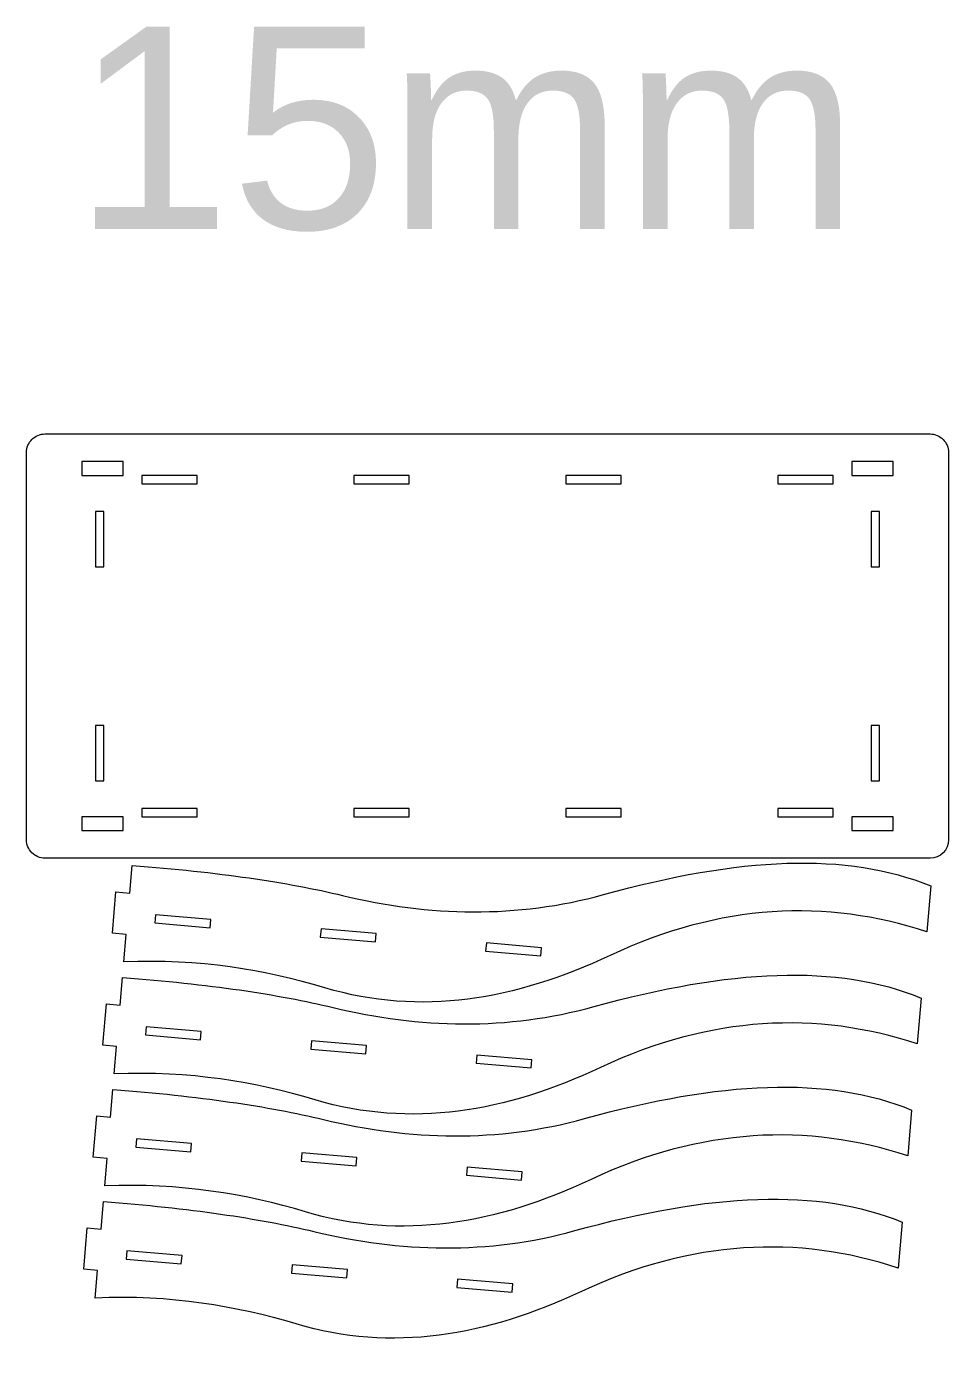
# Model space of a CAD drawing. Header units: millimetres. Extents: x -2836 to 4063, y -800 to 758.
# Drawn here: x 3063 to 4063, y -680 to 758 of the extents above; entities that cross this region are included whole.
import ezdxf

# ---------------------------------------------------------------- set-up
doc = ezdxf.new("R2010")
doc.units = ezdxf.units.MM
doc.header["$MEASUREMENT"] = 0
doc.layers.add('Layer 1', color=7, linetype='Continuous')
doc.styles.add('0', font='arial.ttf', dxfattribs={"height": 1})

msp = doc.modelspace()

# ---------------------------------------------------------------- linework, layer by layer
at = {"layer": 'Layer 1', "color": 250, "lineweight": 20}
for points, knots in [([(4042.5158, 316.3391), (4042.5158, 316.3391), (3082.5158, 316.3391), (3082.5158, 316.3391), (3082.5158, 316.3391), (3077.2115, 316.3391), (3072.1244, 314.232), (3068.3737, 310.4812), (3068.3737, 310.4812), (3064.6229, 306.7305), (3062.5158, 301.6434), (3062.5158, 296.3391), (3062.5158, 296.3391), (3062.5158, 296.3391), (3062.5158, -123.6609), (3062.5158, -123.6609), (3062.5158, -123.6609), (3062.5158, -128.9652), (3064.6229, -134.0523), (3068.3737, -137.803), (3068.3737, -137.803), (3072.1244, -141.5538), (3077.2115, -143.6609), (3082.5158, -143.6609), (3082.5158, -143.6609), (3082.5158, -143.6609), (4042.5158, -143.6609), (4042.5158, -143.6609), (4042.5158, -143.6609), (4053.5615, -143.6609), (4062.5157, -134.7067), (4062.5158, -123.6609), (4062.5158, -123.6609), (4062.5158, -123.6609), (4062.5158, 296.3391), (4062.5158, 296.3391), (4062.5158, 296.3391), (4062.5158, 301.6434), (4060.4087, 306.7305), (4056.6579, 310.4812), (4056.6579, 310.4812), (4052.9072, 314.232), (4047.8201, 316.3391), (4042.5158, 316.3391)], [0, 0, 0, 0, 0.083333333, 0.083333333, 0.083333333, 0.083333333, 0.166666667, 0.166666667, 0.166666667, 0.166666667, 0.25, 0.25, 0.25, 0.25, 0.333333333, 0.333333333, 0.333333333, 0.333333333, 0.416666667, 0.416666667, 0.416666667, 0.416666667, 0.5, 0.5, 0.5, 0.5, 0.583333333, 0.583333333, 0.583333333, 0.583333333, 0.666666667, 0.666666667, 0.666666667, 0.666666667, 0.75, 0.75, 0.75, 0.75, 0.833333333, 0.833333333, 0.833333333, 0.833333333, 1, 1, 1, 1]), ([(3167.5158, 286.3391), (3167.5158, 286.3391), (3167.5158, 271.3391), (3167.5158, 271.3391), (3167.5158, 271.3391), (3167.5158, 271.3391), (3122.5158, 271.3391), (3122.5158, 271.3391), (3122.5158, 271.3391), (3122.5158, 271.3391), (3122.5158, 286.3391), (3122.5158, 286.3391), (3122.5158, 286.3391), (3122.5158, 286.3391), (3167.5158, 286.3391), (3167.5158, 286.3391)], [0, 0, 0, 0, 0.2, 0.2, 0.2, 0.2, 0.4, 0.4, 0.4, 0.4, 0.6, 0.6, 0.6, 0.6, 1, 1, 1, 1]), ([(4002.5158, 271.3391), (4002.5158, 271.3391), (3957.5158, 271.3391), (3957.5158, 271.3391), (3957.5158, 271.3391), (3957.5158, 271.3391), (3957.5158, 286.3391), (3957.5158, 286.3391), (3957.5158, 286.3391), (3957.5158, 286.3391), (4002.5158, 286.3391), (4002.5158, 286.3391), (4002.5158, 286.3391), (4002.5158, 286.3391), (4002.5158, 271.3391), (4002.5158, 271.3391)], [0, 0, 0, 0, 0.2, 0.2, 0.2, 0.2, 0.4, 0.4, 0.4, 0.4, 0.6, 0.6, 0.6, 0.6, 1, 1, 1, 1]), ([(3247.5158, 262.3391), (3247.5158, 262.3391), (3187.5158, 262.3391), (3187.5158, 262.3391), (3187.5158, 262.3391), (3187.5158, 262.3391), (3187.5158, 271.3391), (3187.5158, 271.3391), (3187.5158, 271.3391), (3187.5158, 271.3391), (3247.5158, 271.3391), (3247.5158, 271.3391), (3247.5158, 271.3391), (3247.5158, 271.3391), (3247.5158, 262.3391), (3247.5158, 262.3391)], [0, 0, 0, 0, 0.2, 0.2, 0.2, 0.2, 0.4, 0.4, 0.4, 0.4, 0.6, 0.6, 0.6, 0.6, 1, 1, 1, 1]), ([(3477.5158, 271.3391), (3477.5158, 271.3391), (3477.5158, 262.3391), (3477.5158, 262.3391), (3477.5158, 262.3391), (3477.5158, 262.3391), (3417.5158, 262.3391), (3417.5158, 262.3391), (3417.5158, 262.3391), (3417.5158, 262.3391), (3417.5158, 271.3391), (3417.5158, 271.3391), (3417.5158, 271.3391), (3417.5158, 271.3391), (3477.5158, 271.3391), (3477.5158, 271.3391)], [0, 0, 0, 0, 0.2, 0.2, 0.2, 0.2, 0.4, 0.4, 0.4, 0.4, 0.6, 0.6, 0.6, 0.6, 1, 1, 1, 1]), ([(3707.5158, 262.3391), (3707.5158, 262.3391), (3647.5158, 262.3391), (3647.5158, 262.3391), (3647.5158, 262.3391), (3647.5158, 262.3391), (3647.5158, 271.3391), (3647.5158, 271.3391), (3647.5158, 271.3391), (3647.5158, 271.3391), (3707.5158, 271.3391), (3707.5158, 271.3391), (3707.5158, 271.3391), (3707.5158, 271.3391), (3707.5158, 262.3391), (3707.5158, 262.3391)], [0, 0, 0, 0, 0.2, 0.2, 0.2, 0.2, 0.4, 0.4, 0.4, 0.4, 0.6, 0.6, 0.6, 0.6, 1, 1, 1, 1]), ([(3937.5158, 262.3391), (3937.5158, 262.3391), (3877.5158, 262.3391), (3877.5158, 262.3391), (3877.5158, 262.3391), (3877.5158, 262.3391), (3877.5158, 271.3391), (3877.5158, 271.3391), (3877.5158, 271.3391), (3877.5158, 271.3391), (3937.5158, 271.3391), (3937.5158, 271.3391), (3937.5158, 271.3391), (3937.5158, 271.3391), (3937.5158, 262.3391), (3937.5158, 262.3391)], [0, 0, 0, 0, 0.2, 0.2, 0.2, 0.2, 0.4, 0.4, 0.4, 0.4, 0.6, 0.6, 0.6, 0.6, 1, 1, 1, 1]), ([(3146.5158, 232.3391), (3146.5158, 232.3391), (3146.5158, 172.3391), (3146.5158, 172.3391), (3146.5158, 172.3391), (3146.5158, 172.3391), (3137.5158, 172.3391), (3137.5158, 172.3391), (3137.5158, 172.3391), (3137.5158, 172.3391), (3137.5158, 232.3391), (3137.5158, 232.3391), (3137.5158, 232.3391), (3137.5158, 232.3391), (3146.5158, 232.3391), (3146.5158, 232.3391)], [0, 0, 0, 0, 0.2, 0.2, 0.2, 0.2, 0.4, 0.4, 0.4, 0.4, 0.6, 0.6, 0.6, 0.6, 1, 1, 1, 1]), ([(3987.5158, 172.3391), (3987.5158, 172.3391), (3978.5158, 172.3391), (3978.5158, 172.3391), (3978.5158, 172.3391), (3978.5158, 172.3391), (3978.5158, 232.3391), (3978.5158, 232.3391), (3978.5158, 232.3391), (3978.5158, 232.3391), (3987.5158, 232.3391), (3987.5158, 232.3391), (3987.5158, 232.3391), (3987.5158, 232.3391), (3987.5158, 172.3391), (3987.5158, 172.3391)], [0, 0, 0, 0, 0.2, 0.2, 0.2, 0.2, 0.4, 0.4, 0.4, 0.4, 0.6, 0.6, 0.6, 0.6, 1, 1, 1, 1]), ([(3137.5158, 0.3391), (3137.5158, 0.3391), (3146.5158, 0.3391), (3146.5158, 0.3391), (3146.5158, 0.3391), (3146.5158, 0.3391), (3146.5158, -59.6609), (3146.5158, -59.6609), (3146.5158, -59.6609), (3146.5158, -59.6609), (3137.5158, -59.6609), (3137.5158, -59.6609), (3137.5158, -59.6609), (3137.5158, -59.6609), (3137.5158, 0.3391), (3137.5158, 0.3391)], [0, 0, 0, 0, 0.2, 0.2, 0.2, 0.2, 0.4, 0.4, 0.4, 0.4, 0.6, 0.6, 0.6, 0.6, 1, 1, 1, 1]), ([(3978.5158, -59.6609), (3978.5158, -59.6609), (3978.5158, 0.3391), (3978.5158, 0.3391), (3978.5158, 0.3391), (3978.5158, 0.3391), (3987.5158, 0.3391), (3987.5158, 0.3391), (3987.5158, 0.3391), (3987.5158, 0.3391), (3987.5158, -59.6609), (3987.5158, -59.6609), (3987.5158, -59.6609), (3987.5158, -59.6609), (3978.5158, -59.6609), (3978.5158, -59.6609)], [0, 0, 0, 0, 0.2, 0.2, 0.2, 0.2, 0.4, 0.4, 0.4, 0.4, 0.6, 0.6, 0.6, 0.6, 1, 1, 1, 1]), ([(3122.5158, -98.6609), (3122.5158, -98.6609), (3167.5158, -98.6609), (3167.5158, -98.6609), (3167.5158, -98.6609), (3167.5158, -98.6609), (3167.5158, -113.6609), (3167.5158, -113.6609), (3167.5158, -113.6609), (3167.5158, -113.6609), (3122.5158, -113.6609), (3122.5158, -113.6609), (3122.5158, -113.6609), (3122.5158, -113.6609), (3122.5158, -98.6609), (3122.5158, -98.6609)], [0, 0, 0, 0, 0.2, 0.2, 0.2, 0.2, 0.4, 0.4, 0.4, 0.4, 0.6, 0.6, 0.6, 0.6, 1, 1, 1, 1]), ([(3187.5158, -89.6609), (3187.5158, -89.6609), (3247.5158, -89.6609), (3247.5158, -89.6609), (3247.5158, -89.6609), (3247.5158, -89.6609), (3247.5158, -98.6609), (3247.5158, -98.6609), (3247.5158, -98.6609), (3247.5158, -98.6609), (3187.5158, -98.6609), (3187.5158, -98.6609), (3187.5158, -98.6609), (3187.5158, -98.6609), (3187.5158, -89.6609), (3187.5158, -89.6609)], [0, 0, 0, 0, 0.2, 0.2, 0.2, 0.2, 0.4, 0.4, 0.4, 0.4, 0.6, 0.6, 0.6, 0.6, 1, 1, 1, 1]), ([(3417.5158, -89.6609), (3417.5158, -89.6609), (3477.5158, -89.6609), (3477.5158, -89.6609), (3477.5158, -89.6609), (3477.5158, -89.6609), (3477.5158, -98.6609), (3477.5158, -98.6609), (3477.5158, -98.6609), (3477.5158, -98.6609), (3417.5158, -98.6609), (3417.5158, -98.6609), (3417.5158, -98.6609), (3417.5158, -98.6609), (3417.5158, -89.6609), (3417.5158, -89.6609)], [0, 0, 0, 0, 0.2, 0.2, 0.2, 0.2, 0.4, 0.4, 0.4, 0.4, 0.6, 0.6, 0.6, 0.6, 1, 1, 1, 1]), ([(3647.5158, -98.6609), (3647.5158, -98.6609), (3647.5158, -89.6609), (3647.5158, -89.6609), (3647.5158, -89.6609), (3647.5158, -89.6609), (3707.5158, -89.6609), (3707.5158, -89.6609), (3707.5158, -89.6609), (3707.5158, -89.6609), (3707.5158, -98.6609), (3707.5158, -98.6609), (3707.5158, -98.6609), (3707.5158, -98.6609), (3647.5158, -98.6609), (3647.5158, -98.6609)], [0, 0, 0, 0, 0.2, 0.2, 0.2, 0.2, 0.4, 0.4, 0.4, 0.4, 0.6, 0.6, 0.6, 0.6, 1, 1, 1, 1]), ([(3877.5158, -89.6609), (3877.5158, -89.6609), (3937.5158, -89.6609), (3937.5158, -89.6609), (3937.5158, -89.6609), (3937.5158, -89.6609), (3937.5158, -98.6609), (3937.5158, -98.6609), (3937.5158, -98.6609), (3937.5158, -98.6609), (3877.5158, -98.6609), (3877.5158, -98.6609), (3877.5158, -98.6609), (3877.5158, -98.6609), (3877.5158, -89.6609), (3877.5158, -89.6609)], [0, 0, 0, 0, 0.2, 0.2, 0.2, 0.2, 0.4, 0.4, 0.4, 0.4, 0.6, 0.6, 0.6, 0.6, 1, 1, 1, 1]), ([(3957.5158, -113.6609), (3957.5158, -113.6609), (3957.5158, -98.6609), (3957.5158, -98.6609), (3957.5158, -98.6609), (3957.5158, -98.6609), (4002.5158, -98.6609), (4002.5158, -98.6609), (4002.5158, -98.6609), (4002.5158, -98.6609), (4002.5158, -113.6609), (4002.5158, -113.6609), (4002.5158, -113.6609), (4002.5158, -113.6609), (3957.5158, -113.6609), (3957.5158, -113.6609)], [0, 0, 0, 0, 0.2, 0.2, 0.2, 0.2, 0.4, 0.4, 0.4, 0.4, 0.6, 0.6, 0.6, 0.6, 1, 1, 1, 1]), ([(3168.1044, -256.1838), (3249.6539, -252.5335), (3321.3058, -264.9545), (3386.0417, -284.2401), (3386.0417, -284.2401), (3490.0637, -315.2294), (3592.6893, -297.4908), (3695.5828, -249.1038), (3695.5828, -249.1038), (3814.7092, -193.0831), (3930.5509, -187.5651), (4039.0484, -223.6381), (4039.0484, -223.6381), (4039.0484, -223.6381), (4043.3103, -173.8201), (4043.3103, -173.8201), (4043.3103, -173.8201), (3952.7704, -136.456), (3835.3406, -142.5172), (3688.4732, -183.1383), (3688.4732, -183.1383), (3594.4815, -209.1349), (3499.2528, -206.7536), (3405.4121, -184.0999), (3405.4121, -184.0999), (3346.2148, -169.8093), (3270.1799, -158.6195), (3177.0545, -151.566), (3177.0545, -151.566), (3177.0545, -151.566), (3174.4973, -181.4568), (3174.4973, -181.4568), (3174.4973, -181.4568), (3174.4973, -181.4568), (3159.5519, -180.1782), (3159.5519, -180.1782), (3159.5519, -180.1782), (3159.5519, -180.1782), (3155.7161, -225.0144), (3155.7161, -225.0144), (3155.7161, -225.0144), (3155.7161, -225.0144), (3170.6615, -226.293), (3170.6615, -226.293), (3170.6615, -226.293), (3170.6615, -226.293), (3168.1044, -256.1838), (3168.1044, -256.1838)], [0, 0, 0, 0, 0.076923077, 0.076923077, 0.076923077, 0.076923077, 0.153846154, 0.153846154, 0.153846154, 0.153846154, 0.230769231, 0.230769231, 0.230769231, 0.230769231, 0.307692308, 0.307692308, 0.307692308, 0.307692308, 0.384615385, 0.384615385, 0.384615385, 0.384615385, 0.461538462, 0.461538462, 0.461538462, 0.461538462, 0.538461538, 0.538461538, 0.538461538, 0.538461538, 0.615384615, 0.615384615, 0.615384615, 0.615384615, 0.692307692, 0.692307692, 0.692307692, 0.692307692, 0.769230769, 0.769230769, 0.769230769, 0.769230769, 0.846153846, 0.846153846, 0.846153846, 0.846153846, 1, 1, 1, 1]), ([(3202.5981, -204.9376), (3202.5981, -204.9376), (3262.3797, -210.0519), (3262.3797, -210.0519), (3262.3797, -210.0519), (3262.3797, -210.0519), (3261.6126, -219.0192), (3261.6126, -219.0192), (3261.6126, -219.0192), (3261.6126, -219.0192), (3201.831, -213.9048), (3201.831, -213.9048), (3201.831, -213.9048), (3201.831, -213.9048), (3202.5981, -204.9376), (3202.5981, -204.9376)], [0, 0, 0, 0, 0.2, 0.2, 0.2, 0.2, 0.4, 0.4, 0.4, 0.4, 0.6, 0.6, 0.6, 0.6, 1, 1, 1, 1]), ([(3381.1758, -229.2479), (3381.1758, -229.2479), (3381.943, -220.2807), (3381.943, -220.2807), (3381.943, -220.2807), (3381.943, -220.2807), (3441.7246, -225.3951), (3441.7246, -225.3951), (3441.7246, -225.3951), (3441.7246, -225.3951), (3440.9575, -234.3623), (3440.9575, -234.3623), (3440.9575, -234.3623), (3440.9575, -234.3623), (3381.1758, -229.2479), (3381.1758, -229.2479)], [0, 0, 0, 0, 0.2, 0.2, 0.2, 0.2, 0.4, 0.4, 0.4, 0.4, 0.6, 0.6, 0.6, 0.6, 1, 1, 1, 1]), ([(3561.2879, -235.6238), (3561.2879, -235.6238), (3621.0696, -240.7382), (3621.0696, -240.7382), (3621.0696, -240.7382), (3621.0696, -240.7382), (3620.3025, -249.7055), (3620.3025, -249.7055), (3620.3025, -249.7055), (3620.3025, -249.7055), (3560.5207, -244.5911), (3560.5207, -244.5911), (3560.5207, -244.5911), (3560.5207, -244.5911), (3561.2879, -235.6238), (3561.2879, -235.6238)], [0, 0, 0, 0, 0.2, 0.2, 0.2, 0.2, 0.4, 0.4, 0.4, 0.4, 0.6, 0.6, 0.6, 0.6, 1, 1, 1, 1]), ([(3157.7119, -377.6601), (3239.2615, -374.0098), (3310.9134, -386.4308), (3375.6493, -405.7163), (3375.6493, -405.7163), (3479.6713, -436.7057), (3582.2969, -418.967), (3685.1904, -370.58), (3685.1904, -370.58), (3804.3168, -314.5593), (3920.1585, -309.0414), (4028.6559, -345.1144), (4028.6559, -345.1144), (4028.6559, -345.1144), (4032.9179, -295.2963), (4032.9179, -295.2963), (4032.9179, -295.2963), (3942.378, -257.9322), (3824.9482, -263.9934), (3678.0808, -304.6145), (3678.0808, -304.6145), (3584.0891, -330.6111), (3488.8604, -328.2299), (3395.0196, -305.5762), (3395.0196, -305.5762), (3335.8224, -291.2856), (3259.7875, -280.0958), (3166.6621, -273.0422), (3166.6621, -273.0422), (3166.6621, -273.0422), (3164.1049, -302.9331), (3164.1049, -302.9331), (3164.1049, -302.9331), (3164.1049, -302.9331), (3149.1595, -301.6545), (3149.1595, -301.6545), (3149.1595, -301.6545), (3149.1595, -301.6545), (3145.3237, -346.4907), (3145.3237, -346.4907), (3145.3237, -346.4907), (3145.3237, -346.4907), (3160.2691, -347.7693), (3160.2691, -347.7693), (3160.2691, -347.7693), (3160.2691, -347.7693), (3157.7119, -377.6601), (3157.7119, -377.6601)], [0, 0, 0, 0, 0.076923077, 0.076923077, 0.076923077, 0.076923077, 0.153846154, 0.153846154, 0.153846154, 0.153846154, 0.230769231, 0.230769231, 0.230769231, 0.230769231, 0.307692308, 0.307692308, 0.307692308, 0.307692308, 0.384615385, 0.384615385, 0.384615385, 0.384615385, 0.461538462, 0.461538462, 0.461538462, 0.461538462, 0.538461538, 0.538461538, 0.538461538, 0.538461538, 0.615384615, 0.615384615, 0.615384615, 0.615384615, 0.692307692, 0.692307692, 0.692307692, 0.692307692, 0.769230769, 0.769230769, 0.769230769, 0.769230769, 0.846153846, 0.846153846, 0.846153846, 0.846153846, 1, 1, 1, 1]), ([(3192.2057, -326.4138), (3192.2057, -326.4138), (3251.9873, -331.5282), (3251.9873, -331.5282), (3251.9873, -331.5282), (3251.9873, -331.5282), (3251.2202, -340.4954), (3251.2202, -340.4954), (3251.2202, -340.4954), (3251.2202, -340.4954), (3191.4385, -335.3811), (3191.4385, -335.3811), (3191.4385, -335.3811), (3191.4385, -335.3811), (3192.2057, -326.4138), (3192.2057, -326.4138)], [0, 0, 0, 0, 0.2, 0.2, 0.2, 0.2, 0.4, 0.4, 0.4, 0.4, 0.6, 0.6, 0.6, 0.6, 1, 1, 1, 1]), ([(3370.7834, -350.7242), (3370.7834, -350.7242), (3371.5506, -341.757), (3371.5506, -341.757), (3371.5506, -341.757), (3371.5506, -341.757), (3431.3322, -346.8714), (3431.3322, -346.8714), (3431.3322, -346.8714), (3431.3322, -346.8714), (3430.565, -355.8386), (3430.565, -355.8386), (3430.565, -355.8386), (3430.565, -355.8386), (3370.7834, -350.7242), (3370.7834, -350.7242)], [0, 0, 0, 0, 0.2, 0.2, 0.2, 0.2, 0.4, 0.4, 0.4, 0.4, 0.6, 0.6, 0.6, 0.6, 1, 1, 1, 1]), ([(3550.8955, -357.1001), (3550.8955, -357.1001), (3610.6772, -362.2145), (3610.6772, -362.2145), (3610.6772, -362.2145), (3610.6772, -362.2145), (3609.91, -371.1818), (3609.91, -371.1818), (3609.91, -371.1818), (3609.91, -371.1818), (3550.1283, -366.0674), (3550.1283, -366.0674), (3550.1283, -366.0674), (3550.1283, -366.0674), (3550.8955, -357.1001), (3550.8955, -357.1001)], [0, 0, 0, 0, 0.2, 0.2, 0.2, 0.2, 0.4, 0.4, 0.4, 0.4, 0.6, 0.6, 0.6, 0.6, 1, 1, 1, 1]), ([(3147.3195, -499.1364), (3228.8691, -495.486), (3300.521, -507.907), (3365.2569, -527.1926), (3365.2569, -527.1926), (3469.2788, -558.182), (3571.9045, -540.4433), (3674.798, -492.0563), (3674.798, -492.0563), (3793.9243, -436.0356), (3909.7661, -430.5176), (4018.2635, -466.5906), (4018.2635, -466.5906), (4018.2635, -466.5906), (4022.5255, -416.7726), (4022.5255, -416.7726), (4022.5255, -416.7726), (3931.9856, -379.4085), (3814.5557, -385.4697), (3667.6884, -426.0908), (3667.6884, -426.0908), (3573.6967, -452.0874), (3478.4679, -449.7062), (3384.6272, -427.0525), (3384.6272, -427.0525), (3325.43, -412.7619), (3249.3951, -401.5721), (3156.2697, -394.5185), (3156.2697, -394.5185), (3156.2697, -394.5185), (3153.7125, -424.4093), (3153.7125, -424.4093), (3153.7125, -424.4093), (3153.7125, -424.4093), (3138.7671, -423.1307), (3138.7671, -423.1307), (3138.7671, -423.1307), (3138.7671, -423.1307), (3134.9313, -467.967), (3134.9313, -467.967), (3134.9313, -467.967), (3134.9313, -467.967), (3149.8767, -469.2456), (3149.8767, -469.2456), (3149.8767, -469.2456), (3149.8767, -469.2456), (3147.3195, -499.1364), (3147.3195, -499.1364)], [0, 0, 0, 0, 0.076923077, 0.076923077, 0.076923077, 0.076923077, 0.153846154, 0.153846154, 0.153846154, 0.153846154, 0.230769231, 0.230769231, 0.230769231, 0.230769231, 0.307692308, 0.307692308, 0.307692308, 0.307692308, 0.384615385, 0.384615385, 0.384615385, 0.384615385, 0.461538462, 0.461538462, 0.461538462, 0.461538462, 0.538461538, 0.538461538, 0.538461538, 0.538461538, 0.615384615, 0.615384615, 0.615384615, 0.615384615, 0.692307692, 0.692307692, 0.692307692, 0.692307692, 0.769230769, 0.769230769, 0.769230769, 0.769230769, 0.846153846, 0.846153846, 0.846153846, 0.846153846, 1, 1, 1, 1]), ([(3181.8133, -447.8901), (3181.8133, -447.8901), (3241.5949, -453.0045), (3241.5949, -453.0045), (3241.5949, -453.0045), (3241.5949, -453.0045), (3240.8277, -461.9717), (3240.8277, -461.9717), (3240.8277, -461.9717), (3240.8277, -461.9717), (3181.0461, -456.8573), (3181.0461, -456.8573), (3181.0461, -456.8573), (3181.0461, -456.8573), (3181.8133, -447.8901), (3181.8133, -447.8901)], [0, 0, 0, 0, 0.2, 0.2, 0.2, 0.2, 0.4, 0.4, 0.4, 0.4, 0.6, 0.6, 0.6, 0.6, 1, 1, 1, 1]), ([(3360.391, -472.2005), (3360.391, -472.2005), (3361.1581, -463.2332), (3361.1581, -463.2332), (3361.1581, -463.2332), (3361.1581, -463.2332), (3420.9398, -468.3476), (3420.9398, -468.3476), (3420.9398, -468.3476), (3420.9398, -468.3476), (3420.1726, -477.3149), (3420.1726, -477.3149), (3420.1726, -477.3149), (3420.1726, -477.3149), (3360.391, -472.2005), (3360.391, -472.2005)], [0, 0, 0, 0, 0.2, 0.2, 0.2, 0.2, 0.4, 0.4, 0.4, 0.4, 0.6, 0.6, 0.6, 0.6, 1, 1, 1, 1]), ([(3540.503, -478.5764), (3540.503, -478.5764), (3600.2848, -483.6908), (3600.2848, -483.6908), (3600.2848, -483.6908), (3600.2848, -483.6908), (3599.5176, -492.658), (3599.5176, -492.658), (3599.5176, -492.658), (3599.5176, -492.658), (3539.7359, -487.5436), (3539.7359, -487.5436), (3539.7359, -487.5436), (3539.7359, -487.5436), (3540.503, -478.5764), (3540.503, -478.5764)], [0, 0, 0, 0, 0.2, 0.2, 0.2, 0.2, 0.4, 0.4, 0.4, 0.4, 0.6, 0.6, 0.6, 0.6, 1, 1, 1, 1]), ([(3136.9271, -620.6126), (3218.4766, -616.9623), (3290.1285, -629.3833), (3354.8645, -648.6689), (3354.8645, -648.6689), (3458.8864, -679.6583), (3561.5121, -661.9196), (3664.4056, -613.5326), (3664.4056, -613.5326), (3783.5319, -557.5119), (3899.3737, -551.9939), (4007.8711, -588.0669), (4007.8711, -588.0669), (4007.8711, -588.0669), (4012.1331, -538.2489), (4012.1331, -538.2489), (4012.1331, -538.2489), (3921.5932, -500.8848), (3804.1633, -506.946), (3657.296, -547.5671), (3657.296, -547.5671), (3563.3042, -573.5637), (3468.0755, -571.1824), (3374.2348, -548.5287), (3374.2348, -548.5287), (3315.0375, -534.2382), (3239.0026, -523.0483), (3145.8772, -515.9948), (3145.8772, -515.9948), (3145.8772, -515.9948), (3143.3201, -545.8856), (3143.3201, -545.8856), (3143.3201, -545.8856), (3143.3201, -545.8856), (3128.3746, -544.607), (3128.3746, -544.607), (3128.3746, -544.607), (3128.3746, -544.607), (3124.5389, -589.4432), (3124.5389, -589.4432), (3124.5389, -589.4432), (3124.5389, -589.4432), (3139.4843, -590.7218), (3139.4843, -590.7218), (3139.4843, -590.7218), (3139.4843, -590.7218), (3136.9271, -620.6126), (3136.9271, -620.6126)], [0, 0, 0, 0, 0.076923077, 0.076923077, 0.076923077, 0.076923077, 0.153846154, 0.153846154, 0.153846154, 0.153846154, 0.230769231, 0.230769231, 0.230769231, 0.230769231, 0.307692308, 0.307692308, 0.307692308, 0.307692308, 0.384615385, 0.384615385, 0.384615385, 0.384615385, 0.461538462, 0.461538462, 0.461538462, 0.461538462, 0.538461538, 0.538461538, 0.538461538, 0.538461538, 0.615384615, 0.615384615, 0.615384615, 0.615384615, 0.692307692, 0.692307692, 0.692307692, 0.692307692, 0.769230769, 0.769230769, 0.769230769, 0.769230769, 0.846153846, 0.846153846, 0.846153846, 0.846153846, 1, 1, 1, 1]), ([(3171.4208, -569.3664), (3171.4208, -569.3664), (3231.2025, -574.4807), (3231.2025, -574.4807), (3231.2025, -574.4807), (3231.2025, -574.4807), (3230.4353, -583.448), (3230.4353, -583.448), (3230.4353, -583.448), (3230.4353, -583.448), (3170.6537, -578.3336), (3170.6537, -578.3336), (3170.6537, -578.3336), (3170.6537, -578.3336), (3171.4208, -569.3664), (3171.4208, -569.3664)], [0, 0, 0, 0, 0.2, 0.2, 0.2, 0.2, 0.4, 0.4, 0.4, 0.4, 0.6, 0.6, 0.6, 0.6, 1, 1, 1, 1]), ([(3349.9986, -593.6768), (3349.9986, -593.6768), (3350.7657, -584.7095), (3350.7657, -584.7095), (3350.7657, -584.7095), (3350.7657, -584.7095), (3410.5473, -589.8239), (3410.5473, -589.8239), (3410.5473, -589.8239), (3410.5473, -589.8239), (3409.7802, -598.7911), (3409.7802, -598.7911), (3409.7802, -598.7911), (3409.7802, -598.7911), (3349.9986, -593.6768), (3349.9986, -593.6768)], [0, 0, 0, 0, 0.2, 0.2, 0.2, 0.2, 0.4, 0.4, 0.4, 0.4, 0.6, 0.6, 0.6, 0.6, 1, 1, 1, 1]), ([(3530.1106, -600.0527), (3530.1106, -600.0527), (3589.8923, -605.167), (3589.8923, -605.167), (3589.8923, -605.167), (3589.8923, -605.167), (3589.1252, -614.1343), (3589.1252, -614.1343), (3589.1252, -614.1343), (3589.1252, -614.1343), (3529.3434, -609.0199), (3529.3434, -609.0199), (3529.3434, -609.0199), (3529.3434, -609.0199), (3530.1106, -600.0527), (3530.1106, -600.0527)], [0, 0, 0, 0, 0.2, 0.2, 0.2, 0.2, 0.4, 0.4, 0.4, 0.4, 0.6, 0.6, 0.6, 0.6, 1, 1, 1, 1])]:
    msp.add_open_spline(points, degree=3, knots=knots, dxfattribs=at)

# ---------------------------------------------------------------- texts
at = {"layer": 'Layer 1', "color": 250, "style": '0'}
msp.add_text('15mm', height=219.47954, dxfattribs=at).set_placement((3113.4205, 538.6476))

doc.saveas('drawing.dxf')
